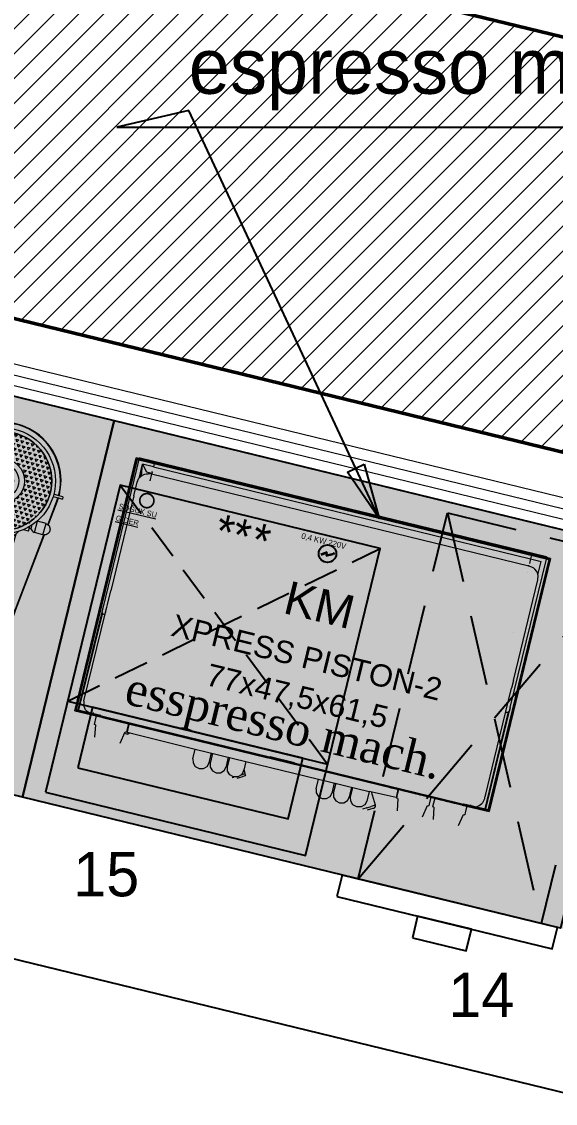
# Model space of a CAD drawing. Header units: millimetres. Extents: x 4980 to 19099, y 3891 to 5773.
# Drawn here: x 6408.5 to 6504.9, y 5192 to 5387.2 of the extents above; entities that cross this region are included whole.
import ezdxf

# ---------------------------------------------------------------- set-up
doc = ezdxf.new("R2010")
doc.units = ezdxf.units.MM
doc.linetypes.add('DASHED', pattern=[19.05, 12.7, -6.35])
doc.linetypes.add('DASHED2', pattern=[9.525, 6.35, -3.175])
for name, color, linetype, lineweight, true_color in [('02_07 Technische Geräte.Schärf_Stift_Nr__255', 7, 'Continuous', 20, 0x242424), ('Kitc-031 Müsteri Mevcut_Stift_Nr__30', 7, 'Continuous', 20, 0xfe7e00), ('no3_yazi tefris_Stift_Nr__152', 7, 'Continuous', 20, 0x0051a4)]:
    doc.layers.add(name, color=color, linetype=linetype, lineweight=lineweight, true_color=true_color)
for name, color, linetype, lineweight in [('a duvar', 84, 'Continuous', 50), ('no3_ahsap kesit on', 40, 'Continuous', 20), ('no3_duvar tarama', 253, 'Continuous', 9), ('no3_kutu profil gorunus', 8, 'Continuous', 18), ('TES_SU', 150, 'Continuous', 25)]:
    doc.layers.add(name, color=color, linetype=linetype, lineweight=lineweight)
for name, color, linetype in [('Kıtc-002 Çizgi', 7, 'Continuous'), ('Kıtc-008 Rakam', 1, 'Continuous'), ('Kıtc-016 Su Tes Yazı 001', 5, 'Continuous'), ('Kıtc-019 Su Tes İşaretler', 5, 'Continuous')]:
    doc.layers.add(name, color=color, linetype=linetype)
doc.styles.add('ERSTELLTER_STIL_2', font='verdana.ttf')
doc.styles.add('ERSTELLTER_STIL_4', font='georgia.ttf')
doc.styles.get("Standard").update_dxf_attribs({"font": 'stylu.ttf', "height": 10})
doc.dimstyles.new('ISO-25', dxfattribs={"dimtxt": 2.5, "dimasz": 5, "dimexe": 1.25, "dimexo": 0.625, "dimtad": 1, "dimdec": 0, "dimtxsty": 'Standard', "dimblk": 'ARCHTICK', "dimcen": 2.5, "dimclrd": 256, "dimclre": 256, "dimclrt": 256, "dimadec": 0, "dimazin": 0, "dimtfac": 1, "dimtdec": 0, "dimtmove": 0, "dimatfit": 3, "dimldrblk": 'ARCHTICK', "dimfxl": 1, "dimlwd": -1, "dimlwe": -1, "dimarcsym": 0})
pattern_1 = [(360, (-28960.63575, -59910.937841), (0, 0.009999999998), [])]

# ---------------------------------------------------------------- blocks, each defined once
blk = doc.blocks.new('espresso')
at = {"layer": 'Kitc-031 Müsteri Mevcut_Stift_Nr__30', "linetype": 'Continuous'}
h = blk.add_hatch(dxfattribs=at)
h.set_pattern_fill('4BGESTRICHELT', color=256, scale=100, style=0, pattern_type=2)
h.set_pattern_definition(pattern_1)
h.paths.add_polyline_path([(-34972.37, -61414.14), (-34941.63, -61414.14), (-34941.63, -61414.03), (-34972.37, -61414.03)])
h = blk.add_hatch(dxfattribs=at)
h.set_pattern_fill('4BGESTRICHELT', color=256, scale=100, style=0, pattern_type=2)
h.set_pattern_definition(pattern_1)
h.paths.add_polyline_path([(-34936.38, -61414.14), (-34905.63, -61414.14), (-34905.63, -61414.03), (-34936.38, -61414.03)])
at = {"layer": '02_07 Technische Geräte.Schärf_Stift_Nr__255', "linetype": 'Continuous'}
for p, q in [((-34973.27, -61415.71), (-34972.89, -61417.9)), ((-34968.16, -61417.9), (-34967.77, -61415.71)), ((-34954.72, -61417.51), (-34954.72, -61415.71)), ((-34951.72, -61417.51), (-34951.72, -61415.71)), ((-34951.52, -61415.71), (-34951.52, -61417.36)), ((-34948.52, -61417.36), (-34948.52, -61415.71)), ((-34948.32, -61417.51), (-34948.32, -61415.71)), ((-34945.32, -61415.71), (-34945.32, -61417.36)), ((-34931.82, -61417.51), (-34931.82, -61415.71)), ((-34928.82, -61417.36), (-34928.82, -61415.71)), ((-34928.62, -61415.71), (-34928.62, -61417.36)), ((-34925.62, -61417.51), (-34925.62, -61415.71)), ((-34925.42, -61417.51), (-34925.42, -61415.71)), ((-34922.42, -61415.71), (-34922.42, -61417.51)), ((-34920.7, -61417.87), (-34921.95, -61415.71)), ((-34917.07, -61415.71), (-34916.69, -61417.9)), ((-34911.96, -61417.9), (-34911.57, -61415.71)), ((-34910.37, -61415.71), (-34909.99, -61417.9)), ((-34905.26, -61417.9), (-34904.87, -61415.71)), ((-34954.72, -61417.51), (-34954.52, -61418.24)), ((-34954.52, -61418.24), (-34953.97, -61418.78)), ((-34952.47, -61418.78), (-34951.92, -61418.24)), ((-34951.92, -61418.24), (-34951.72, -61417.51)), ((-34951.52, -61417.51), (-34951.52, -61417.36)), ((-34951.52, -61417.51), (-34951.32, -61418.24)), ((-34951.32, -61418.24), (-34950.77, -61418.78)), ((-34949.27, -61418.78), (-34948.72, -61418.24)), ((-34948.72, -61418.24), (-34948.52, -61417.51)), ((-34948.52, -61417.51), (-34948.52, -61417.36)), ((-34948.12, -61418.24), (-34948.32, -61417.51)), ((-34947.57, -61418.78), (-34948.12, -61418.24)), ((-34946.12, -61419.04), (-34945.58, -61418.73)), ((-34945.52, -61418.24), (-34946.07, -61418.78)), ((-34945.58, -61418.73), (-34945.19, -61418.5)), ((-34945.32, -61417.51), (-34945.52, -61418.24)), ((-34945.52, -61418.23), (-34945.09, -61417.98)), ((-34944.9, -61417.87), (-34945.32, -61417.13)), ((-34945.32, -61417.51), (-34945.32, -61417.36)), ((-34945.19, -61418.5), (-34945.04, -61418.42)), ((-34944.9, -61417.87), (-34945.09, -61417.98)), ((-34944.9, -61418.27), (-34945.04, -61418.42)), ((-34944.84, -61418.07), (-34944.9, -61417.87)), ((-34944.84, -61418.07), (-34944.9, -61418.27)), ((-34931.82, -61417.51), (-34931.62, -61418.24)), ((-34931.62, -61418.24), (-34931.07, -61418.78)), ((-34929.57, -61418.78), (-34929.02, -61418.24)), ((-34929.02, -61418.24), (-34928.82, -61417.51)), ((-34928.82, -61417.51), (-34928.82, -61417.36)), ((-34928.62, -61417.51), (-34928.62, -61417.36)), ((-34928.62, -61417.51), (-34928.42, -61418.24)), ((-34928.42, -61418.24), (-34927.87, -61418.78)), ((-34926.37, -61418.78), (-34925.82, -61418.24)), ((-34925.82, -61418.24), (-34925.62, -61417.51)), ((-34925.22, -61418.24), (-34925.42, -61417.51)), ((-34924.67, -61418.78), (-34925.22, -61418.24)), ((-34922.62, -61418.24), (-34923.17, -61418.78)), ((-34922.12, -61418.7), (-34922.84, -61419.11)), ((-34922.42, -61417.51), (-34922.62, -61418.24)), ((-34922.12, -61418.7), (-34921.41, -61418.28)), ((-34921.92, -61419.04), (-34921.38, -61418.73)), ((-34920.89, -61417.98), (-34921.41, -61418.28)), ((-34921.38, -61418.73), (-34920.99, -61418.5)), ((-34920.99, -61418.5), (-34920.84, -61418.42)), ((-34920.7, -61417.87), (-34920.89, -61417.98)), ((-34920.7, -61418.27), (-34920.84, -61418.42)), ((-34920.64, -61418.07), (-34920.7, -61417.87)), ((-34920.7, -61418.27), (-34920.64, -61418.07)), ((-34953.97, -61418.78), (-34953.22, -61418.97)), ((-34953.22, -61418.97), (-34952.47, -61418.78)), ((-34950.77, -61418.78), (-34950.02, -61418.97)), ((-34950.02, -61418.97), (-34949.27, -61418.78)), ((-34946.82, -61418.97), (-34947.57, -61418.78)), ((-34947.04, -61419.11), (-34946.79, -61418.97)), ((-34946.07, -61418.78), (-34946.82, -61418.97)), ((-34931.07, -61418.78), (-34930.32, -61418.97)), ((-34930.32, -61418.97), (-34929.57, -61418.78)), ((-34927.87, -61418.78), (-34927.12, -61418.97)), ((-34927.12, -61418.97), (-34926.37, -61418.78)), ((-34923.92, -61418.97), (-34924.67, -61418.78)), ((-34923.17, -61418.78), (-34923.92, -61418.97))]:
    blk.add_line(p, q, dxfattribs=at)
at = {"layer": 'Kitc-031 Müsteri Mevcut_Stift_Nr__30', "linetype": 'Continuous'}
for p, q in [((-34900.5, -61367.14), (-34977.5, -61367.14)), ((-34977.5, -61367.14), (-34977.5, -61414.14)), ((-34977.3, -61367.34), (-34977.3, -61413.94)), ((-34900.7, -61367.34), (-34977.3, -61367.34)), ((-34977.3, -61367.34), (-34900.7, -61367.34)), ((-34977.3, -61413.94), (-34977.3, -61367.34)), ((-34977.25, -61413.89), (-34977.25, -61367.39)), ((-34977.25, -61367.39), (-34900.75, -61367.39)), ((-34976.82, -61367.02), (-34976.92, -61367.02)), ((-34976.92, -61367.02), (-34976.92, -61367.07)), ((-34976.92, -61394.96), (-34976.92, -61367.07)), ((-34901.32, -61367.02), (-34976.82, -61367.02)), ((-34974.12, -61367.02), (-34974.12, -61368.02)), ((-34904.02, -61367.02), (-34904.02, -61368.02)), ((-34901.22, -61367.02), (-34901.32, -61367.02)), ((-34901.22, -61367.07), (-34901.22, -61367.02)), ((-34901.22, -61367.07), (-34901.22, -61367.12)), ((-34901.22, -61367.16), (-34901.22, -61367.12)), ((-34901.22, -61367.27), (-34901.22, -61367.16)), ((-34901.22, -61367.42), (-34901.22, -61367.27)), ((-34901.22, -61394.98), (-34901.22, -61367.42)), ((-34900.75, -61367.39), (-34900.75, -61413.89)), ((-34900.7, -61413.94), (-34900.7, -61367.34)), ((-34900.7, -61367.34), (-34900.7, -61413.94)), ((-34900.5, -61414.14), (-34900.5, -61367.14)), ((-34975.83, -61370.08), (-34976.12, -61368.02)), ((-34976.12, -61368.02), (-34975.12, -61369.18)), ((-34976.12, -61368.02), (-34976.09, -61370.45)), ((-34976.08, -61370.43), (-34976.12, -61368.02)), ((-34976.12, -61368.02), (-34976.12, -61370.52)), ((-34974.12, -61368.02), (-34976.12, -61368.02)), ((-34975.74, -61369.97), (-34975.32, -61369.65)), ((-34975.32, -61369.65), (-34975.1, -61369.53)), ((-34975.12, -61369.18), (-34974.12, -61369.18)), ((-34975.1, -61369.53), (-34974.72, -61369.42)), ((-34974.33, -61369.38), (-34974.72, -61369.42)), ((-34974.32, -61369.38), (-34974.33, -61369.38)), ((-34974.12, -61369.38), (-34974.32, -61369.38)), ((-34974.12, -61369.18), (-34974.15, -61369.38)), ((-34974.12, -61368.02), (-34904.02, -61368.02)), ((-34974.12, -61368.93), (-34974.12, -61368.89)), ((-34974.12, -61368.93), (-34974.12, -61368.97)), ((-34974.12, -61368.97), (-34974.12, -61369.38)), ((-34974.12, -61369.39), (-34974.12, -61369.38)), ((-34904.02, -61369.38), (-34974.12, -61369.38)), ((-34974.12, -61369.39), (-34974.12, -61370.38)), ((-34904.02, -61368.02), (-34902.02, -61368.02)), ((-34904.02, -61368.02), (-34904.02, -61368.89)), ((-34904.02, -61369.38), (-34904.02, -61369.18)), ((-34903.82, -61369.38), (-34904.02, -61369.38)), ((-34904.02, -61369.38), (-34904.02, -61369.38)), ((-34903.82, -61369.38), (-34903.81, -61369.38)), ((-34903.81, -61369.38), (-34903.82, -61369.38)), ((-34903.42, -61369.42), (-34903.81, -61369.38)), ((-34903.05, -61369.53), (-34903.42, -61369.42)), ((-34903.05, -61369.53), (-34902.82, -61369.65)), ((-34902.4, -61369.97), (-34902.82, -61369.65)), ((-34902.02, -61370.52), (-34902.02, -61368.02)), ((-34976.32, -61371.38), (-34976.17, -61370.61)), ((-34976.32, -61373.94), (-34976.32, -61371.38)), ((-34976.17, -61370.61), (-34976.05, -61370.38)), ((-34976.05, -61370.38), (-34975.74, -61369.97)), ((-34974.12, -61370.38), (-34974.12, -61370.45)), ((-34974.12, -61370.58), (-34974.12, -61370.45)), ((-34904.03, -61370.58), (-34904.02, -61370.58)), ((-34902.09, -61370.38), (-34902.4, -61369.97)), ((-34901.97, -61370.61), (-34902.09, -61370.38)), ((-34901.82, -61371.38), (-34901.97, -61370.61)), ((-34901.82, -61390.07), (-34901.82, -61371.38)), ((-34976.32, -61373.94), (-34976.32, -61391.55)), ((-34903.82, -61381.64), (-34903.82, -61381.64)), ((-34901.82, -61390.07), (-34901.82, -61391.55)), ((-34976.32, -61394.1), (-34976.32, -61391.55)), ((-34901.82, -61398.18), (-34901.82, -61391.55)), ((-34976.92, -61394.98), (-34976.92, -61394.96)), ((-34976.92, -61394.98), (-34976.92, -61394.98)), ((-34976.92, -61395.18), (-34976.92, -61394.98)), ((-34976.91, -61395.52), (-34976.92, -61394.98)), ((-34976.92, -61395.16), (-34976.92, -61395.18)), ((-34976.92, -61413.82), (-34976.92, -61395.18)), ((-34976.32, -61394.6), (-34976.32, -61394.1)), ((-34976.32, -61395.54), (-34976.32, -61394.6)), ((-34901.22, -61394.98), (-34901.23, -61395.52)), ((-34901.22, -61395.18), (-34901.23, -61395.16)), ((-34901.22, -61394.96), (-34901.22, -61394.98)), ((-34901.22, -61394.98), (-34901.22, -61394.98)), ((-34901.22, -61395.18), (-34901.22, -61394.98)), ((-34901.22, -61395.36), (-34901.22, -61395.18)), ((-34976.91, -61395.56), (-34976.91, -61395.52)), ((-34976.91, -61395.6), (-34976.91, -61395.56)), ((-34976.89, -61395.68), (-34976.91, -61395.6)), ((-34976.8, -61395.84), (-34976.89, -61395.68)), ((-34976.87, -61413.82), (-34976.86, -61395.73)), ((-34976.84, -61395.76), (-34976.87, -61413.82)), ((-34976.64, -61395.97), (-34976.8, -61395.84)), ((-34976.54, -61396.01), (-34976.64, -61395.97)), ((-34976.42, -61396.02), (-34976.54, -61396.01)), ((-34976.42, -61396.02), (-34976.32, -61396.02)), ((-34976.32, -61395.54), (-34976.32, -61395.59)), ((-34976.32, -61412.02), (-34976.32, -61395.59)), ((-34901.82, -61396.02), (-34901.72, -61396.02)), ((-34901.61, -61396.01), (-34901.72, -61396.02)), ((-34901.5, -61395.97), (-34901.61, -61396.01)), ((-34901.34, -61395.84), (-34901.5, -61395.97)), ((-34901.26, -61395.68), (-34901.34, -61395.84)), ((-34901.3, -61395.77), (-34901.32, -61413.82)), ((-34901.32, -61413.82), (-34901.32, -61395.8)), ((-34901.27, -61413.82), (-34901.3, -61395.76)), ((-34901.28, -61395.73), (-34901.27, -61413.82)), ((-34901.24, -61395.6), (-34901.26, -61395.68)), ((-34901.23, -61395.56), (-34901.24, -61395.6)), ((-34901.23, -61395.52), (-34901.23, -61395.56)), ((-34901.22, -61413.92), (-34901.22, -61395.36)), ((-34901.82, -61404.75), (-34901.82, -61398.18)), ((-34901.82, -61411.23), (-34901.82, -61404.75)), ((-34976.32, -61412.02), (-34976.17, -61412.77)), ((-34976.05, -61413.02), (-34976.17, -61412.77)), ((-34902.09, -61413.02), (-34901.97, -61412.77)), ((-34901.97, -61412.77), (-34901.82, -61412.02)), ((-34901.82, -61411.64), (-34901.82, -61411.23)), ((-34901.82, -61411.92), (-34901.82, -61411.64)), ((-34901.82, -61412.02), (-34901.82, -61411.92)), ((-34977.5, -61414.14), (-34972.5, -61414.14)), ((-34977.3, -61413.94), (-34972.7, -61413.94)), ((-34972.7, -61413.94), (-34977.3, -61413.94)), ((-34972.75, -61413.89), (-34977.25, -61413.89)), ((-34976.92, -61413.87), (-34976.92, -61413.82)), ((-34976.92, -61413.91), (-34976.92, -61413.87)), ((-34976.92, -61413.92), (-34976.92, -61413.91)), ((-34976.92, -61413.92), (-34976.91, -61413.97)), ((-34976.91, -61413.97), (-34976.87, -61414.01)), ((-34976.87, -61414.01), (-34976.82, -61414.02)), ((-34974.92, -61414.02), (-34976.82, -61414.02)), ((-34975.63, -61413.52), (-34976.05, -61413.02)), ((-34975.32, -61413.75), (-34975.63, -61413.52)), ((-34974.79, -61413.94), (-34975.32, -61413.75)), ((-34974.92, -61413.9), (-34974.92, -61413.92)), ((-34974.92, -61413.92), (-34974.92, -61414)), ((-34974.85, -61413.92), (-34974.92, -61413.92)), ((-34974.92, -61414.02), (-34974.92, -61414)), ((-34974.92, -61414.02), (-34974.12, -61414.02)), ((-34974.32, -61414.02), (-34974.79, -61413.94)), ((-34974.12, -61413.66), (-34974.12, -61413.62)), ((-34974.12, -61413.96), (-34974.12, -61413.66)), ((-34974.12, -61413.96), (-34904.02, -61413.96)), ((-34904.02, -61413.96), (-34974.12, -61413.96)), ((-34974.12, -61413.96), (-34904.02, -61413.96)), ((-34974.12, -61413.96), (-34974.12, -61413.96)), ((-34974.11, -61413.96), (-34974.12, -61413.96)), ((-34974.12, -61413.96), (-34974.12, -61413.97)), ((-34974.12, -61413.97), (-34974.12, -61414.02)), ((-34974.12, -61413.97), (-34904.02, -61414.02)), ((-34939.07, -61414), (-34974.12, -61414.02)), ((-34967.42, -61414.02), (-34974.12, -61414.02)), ((-34973.52, -61414.02), (-34973.52, -61414.33)), ((-34973.52, -61414.33), (-34973.52, -61415.71)), ((-34972.37, -61414.14), (-34972.37, -61414.03)), ((-34941.63, -61414.03), (-34972.37, -61414.03)), ((-34972.37, -61414.14), (-34941.63, -61414.14)), ((-34968.59, -61413.96), (-34968.99, -61413.96)), ((-34967.52, -61414.02), (-34967.52, -61414.33)), ((-34967.52, -61414.33), (-34967.52, -61415.36)), ((-34967.42, -61414.02), (-34967.42, -61415.07)), ((-34967.42, -61414.02), (-34919.15, -61414.02)), ((-34954.72, -61414.02), (-34954.72, -61414.01)), ((-34945.32, -61414.02), (-34945.32, -61414)), ((-34941.63, -61414.14), (-34941.63, -61414.03)), ((-34941.5, -61414.14), (-34936.5, -61414.14)), ((-34941.3, -61413.94), (-34936.7, -61413.94)), ((-34936.7, -61413.94), (-34941.3, -61413.94)), ((-34936.75, -61413.89), (-34941.25, -61413.89)), ((-34936.38, -61414.14), (-34936.38, -61414.03)), ((-34905.63, -61414.03), (-34936.38, -61414.03)), ((-34936.38, -61414.14), (-34905.63, -61414.14)), ((-34931.82, -61414.02), (-34931.82, -61414)), ((-34922.42, -61414.02), (-34922.42, -61414.01)), ((-34919.15, -61414.12), (-34919.15, -61414.02)), ((-34919.15, -61414.02), (-34919.11, -61414.02)), ((-34919.11, -61414.12), (-34919.15, -61414.12)), ((-34919.11, -61414.02), (-34918.98, -61414.02)), ((-34918.98, -61414.12), (-34919.11, -61414.12)), ((-34918.98, -61414.02), (-34918.8, -61414.02)), ((-34918.8, -61414.12), (-34918.98, -61414.12)), ((-34918.95, -61414.12), (-34918.95, -61414.17)), ((-34918.92, -61414.17), (-34918.95, -61414.17)), ((-34918.87, -61414.17), (-34918.92, -61414.17)), ((-34918.75, -61414.17), (-34918.87, -61414.17)), ((-34918.8, -61414.02), (-34913.98, -61414.02)), ((-34913.97, -61414.12), (-34918.8, -61414.12)), ((-34918.62, -61414.17), (-34918.75, -61414.17)), ((-34918.61, -61414.17), (-34918.62, -61414.17)), ((-34916.68, -61414.17), (-34918.61, -61414.17)), ((-34917.42, -61414.17), (-34917.42, -61415.07)), ((-34917.32, -61414.01), (-34917.32, -61414.02)), ((-34917.32, -61414.17), (-34917.32, -61414.33)), ((-34917.32, -61414.33), (-34917.32, -61415.36)), ((-34916.64, -61414.17), (-34916.68, -61414.17)), ((-34916.61, -61414.17), (-34916.64, -61414.17)), ((-34916.61, -61414.12), (-34916.61, -61414.17)), ((-34916.33, -61414.12), (-34916.33, -61414.17)), ((-34916.3, -61414.17), (-34916.33, -61414.17)), ((-34916.25, -61414.17), (-34916.3, -61414.17)), ((-34916.13, -61414.17), (-34916.25, -61414.17)), ((-34916, -61414.17), (-34916.13, -61414.17)), ((-34915.99, -61414.17), (-34916, -61414.17)), ((-34914.39, -61414.17), (-34915.99, -61414.17)), ((-34914.38, -61414.17), (-34914.39, -61414.17)), ((-34914.25, -61414.17), (-34914.38, -61414.17)), ((-34914.25, -61414.17), (-34914.24, -61414.17)), ((-34914.13, -61414.17), (-34914.24, -61414.17)), ((-34914.07, -61414.17), (-34914.13, -61414.17)), ((-34914.04, -61414.17), (-34914.07, -61414.17)), ((-34914.04, -61414.12), (-34914.04, -61414.17)), ((-34913.97, -61414.02), (-34913.98, -61414.02)), ((-34913.97, -61414.12), (-34913.97, -61414.02)), ((-34913.97, -61414.02), (-34913.97, -61414.02)), ((-34913.97, -61414.02), (-34913.14, -61414.02)), ((-34913.14, -61414.12), (-34913.97, -61414.12)), ((-34913.76, -61414.12), (-34913.76, -61414.17)), ((-34913.73, -61414.17), (-34913.76, -61414.17)), ((-34913.69, -61414.17), (-34913.73, -61414.17)), ((-34913.42, -61414.17), (-34913.69, -61414.17)), ((-34913.38, -61414.17), (-34913.42, -61414.17)), ((-34913.35, -61414.17), (-34913.38, -61414.17)), ((-34913.35, -61414.12), (-34913.35, -61414.17)), ((-34913.34, -61414.17), (-34913.35, -61414.17)), ((-34913.29, -61414.17), (-34913.34, -61414.17)), ((-34913.29, -61414.17), (-34913.29, -61414.17)), ((-34913.22, -61414.17), (-34913.29, -61414.17)), ((-34913.21, -61414.17), (-34913.22, -61414.17)), ((-34911.94, -61414.17), (-34913.21, -61414.17)), ((-34913.14, -61414.12), (-34913.14, -61414.02)), ((-34913.14, -61414.02), (-34911, -61414.02)), ((-34911, -61414.12), (-34913.14, -61414.12)), ((-34911.93, -61414.17), (-34911.94, -61414.17)), ((-34911.8, -61414.17), (-34911.93, -61414.17)), ((-34911.68, -61414.17), (-34911.8, -61414.17)), ((-34911.63, -61414.17), (-34911.68, -61414.17)), ((-34911.6, -61414.17), (-34911.63, -61414.17)), ((-34911.6, -61414.12), (-34911.6, -61414.17)), ((-34911.4, -61414.12), (-34911.4, -61414.17)), ((-34911.37, -61414.17), (-34911.4, -61414.17)), ((-34911.31, -61414.17), (-34911.37, -61414.17)), ((-34911.32, -61414.02), (-34911.32, -61414.02)), ((-34911.32, -61414.17), (-34911.32, -61414.33)), ((-34911.32, -61414.33), (-34911.32, -61415.36)), ((-34911.28, -61414.17), (-34911.31, -61414.17)), ((-34911.28, -61414.12), (-34911.28, -61414.17)), ((-34911.26, -61414.17), (-34911.28, -61414.17)), ((-34911.22, -61414.17), (-34911.26, -61414.17)), ((-34910.79, -61414.17), (-34911.22, -61414.17)), ((-34911, -61414.12), (-34911, -61414.02)), ((-34911, -61414.02), (-34909.59, -61414.02)), ((-34909.59, -61414.12), (-34911, -61414.12)), ((-34910.79, -61414.12), (-34910.79, -61414.17)), ((-34910.44, -61414.17), (-34910.79, -61414.17)), ((-34910.62, -61414.02), (-34910.62, -61414.02)), ((-34910.62, -61414.17), (-34910.62, -61414.33)), ((-34910.62, -61414.33), (-34910.62, -61415.71)), ((-34910.44, -61414.12), (-34910.44, -61414.17)), ((-34910.16, -61414.17), (-34910.44, -61414.17)), ((-34910.16, -61414.12), (-34910.16, -61414.17)), ((-34909.8, -61414.17), (-34910.16, -61414.17)), ((-34909.8, -61414.12), (-34909.8, -61414.17)), ((-34909.63, -61414.17), (-34909.8, -61414.17)), ((-34909.62, -61414.17), (-34909.63, -61414.17)), ((-34909.48, -61414.17), (-34909.62, -61414.17)), ((-34909.59, -61414.12), (-34909.59, -61414.02)), ((-34909.59, -61414.02), (-34907.33, -61414.02)), ((-34907.33, -61414.12), (-34909.59, -61414.12)), ((-34909.37, -61414.17), (-34909.48, -61414.17)), ((-34909.31, -61414.17), (-34909.37, -61414.17)), ((-34909.29, -61414.17), (-34909.31, -61414.17)), ((-34909.28, -61414.12), (-34909.28, -61414.17)), ((-34909.01, -61414.12), (-34909.01, -61414.17)), ((-34908.6, -61414.17), (-34909.01, -61414.17)), ((-34908.6, -61414.12), (-34908.6, -61414.17)), ((-34908.59, -61414.17), (-34908.6, -61414.17)), ((-34908.54, -61414.17), (-34908.59, -61414.17)), ((-34908.47, -61414.17), (-34908.54, -61414.17)), ((-34908.46, -61414.17), (-34908.47, -61414.17)), ((-34907.66, -61414.17), (-34908.46, -61414.17)), ((-34907.65, -61414.17), (-34907.66, -61414.17)), ((-34907.52, -61414.17), (-34907.65, -61414.17)), ((-34907.4, -61414.17), (-34907.52, -61414.17)), ((-34907.35, -61414.17), (-34907.4, -61414.17)), ((-34907.32, -61414.17), (-34907.35, -61414.17)), ((-34907.33, -61414.12), (-34907.33, -61414.02)), ((-34907.33, -61414.02), (-34907.29, -61414.02)), ((-34907.29, -61414.12), (-34907.33, -61414.12)), ((-34907.32, -61414.12), (-34907.32, -61414.17)), ((-34907.29, -61414.02), (-34907.16, -61414.02)), ((-34907.16, -61414.12), (-34907.29, -61414.12)), ((-34907.16, -61414.02), (-34906.98, -61414.02)), ((-34906.98, -61414.12), (-34907.16, -61414.12)), ((-34907.12, -61414.12), (-34907.12, -61414.17)), ((-34907.09, -61414.17), (-34907.12, -61414.17)), ((-34907.04, -61414.17), (-34907.09, -61414.17)), ((-34906.92, -61414.17), (-34907.04, -61414.17)), ((-34906.98, -61414.02), (-34905.53, -61414.02)), ((-34905.52, -61414.12), (-34906.98, -61414.12)), ((-34906.79, -61414.17), (-34906.92, -61414.17)), ((-34906.78, -61414.17), (-34906.79, -61414.17)), ((-34905.8, -61414.17), (-34906.78, -61414.17)), ((-34905.76, -61414.17), (-34905.8, -61414.17)), ((-34905.73, -61414.17), (-34905.76, -61414.17)), ((-34905.73, -61414.12), (-34905.73, -61414.17)), ((-34905.63, -61414.14), (-34905.63, -61414.03)), ((-34905.52, -61414.02), (-34905.53, -61414.02)), ((-34904.02, -61414.02), (-34905.52, -61414.02)), ((-34905.52, -61414.12), (-34905.52, -61414.02)), ((-34905.5, -61414.14), (-34900.5, -61414.14)), ((-34905.3, -61413.94), (-34900.7, -61413.94)), ((-34900.7, -61413.94), (-34905.3, -61413.94)), ((-34900.75, -61413.89), (-34905.25, -61413.89)), ((-34904.62, -61414.02), (-34904.62, -61414.33)), ((-34904.62, -61414.33), (-34904.62, -61415.36)), ((-34904.02, -61413.73), (-34904.02, -61414.02)), ((-34904.02, -61414.02), (-34903.22, -61414.02)), ((-34903.35, -61413.94), (-34903.82, -61414.02)), ((-34903.35, -61413.94), (-34902.82, -61413.75)), ((-34903.22, -61413.92), (-34903.29, -61413.92)), ((-34903.22, -61413.9), (-34903.22, -61413.92)), ((-34903.22, -61413.92), (-34903.22, -61414)), ((-34903.22, -61414.02), (-34903.22, -61414)), ((-34901.32, -61414.02), (-34903.22, -61414.02)), ((-34902.82, -61413.75), (-34902.52, -61413.52)), ((-34902.52, -61413.52), (-34902.09, -61413.02)), ((-34901.32, -61414.02), (-34901.27, -61414.01)), ((-34901.27, -61414.01), (-34901.24, -61413.97)), ((-34901.24, -61413.97), (-34901.22, -61413.92)), ((-34973.27, -61415.71), (-34973.52, -61415.71)), ((-34967.37, -61416.02), (-34967.83, -61416.02)), ((-34967.77, -61415.71), (-34967.52, -61415.71)), ((-34967.52, -61415.36), (-34967.52, -61415.71)), ((-34967.42, -61415.07), (-34967.42, -61415.64)), ((-34967.42, -61415.64), (-34954.72, -61415.71)), ((-34967.28, -61416.02), (-34967.37, -61416.02)), ((-34967.27, -61416.02), (-34967.28, -61416.02)), ((-34967.2, -61416.01), (-34967.27, -61416.02)), ((-34967.2, -61416.01), (-34967.16, -61415.97)), ((-34966.8, -61415.69), (-34967.18, -61415.92)), ((-34967.16, -61415.97), (-34967.17, -61415.92)), ((-34967.17, -61415.92), (-34967.17, -61415.92)), ((-34966.8, -61415.69), (-34966.8, -61415.64)), ((-34954.72, -61415.71), (-34945.32, -61415.71)), ((-34945.32, -61415.71), (-34931.82, -61415.71)), ((-34931.82, -61415.71), (-34922.42, -61415.71)), ((-34925.42, -61416.28), (-34925.62, -61415.94)), ((-34917.42, -61415.64), (-34922.42, -61415.71)), ((-34917.42, -61415.07), (-34917.42, -61415.64)), ((-34917.32, -61415.36), (-34917.32, -61415.71)), ((-34917.07, -61415.71), (-34917.32, -61415.71)), ((-34911.57, -61415.71), (-34911.32, -61415.71)), ((-34911.32, -61415.36), (-34911.32, -61415.71)), ((-34910.37, -61415.71), (-34910.62, -61415.71)), ((-34904.87, -61415.71), (-34904.62, -61415.71)), ((-34904.62, -61415.36), (-34904.62, -61415.71))]:
    blk.add_line(p, q, dxfattribs=at)
at = {"layer": 'Kitc-031 Müsteri Mevcut_Stift_Nr__30', "linetype": 'Continuous', "flags": 128}
for points in [[(-34977.5, -61367.14), (-34900.5, -61367.14), (-34900.5, -61414.14), (-34977.5, -61414.14)], [(-34900.5, -61367.14), (-34900.5, -61414.14), (-34977.5, -61414.14), (-34977.5, -61367.14)], [(-34900.5, -61367.14), (-34900.5, -61414.14), (-34977.5, -61414.14), (-34977.5, -61367.14)]]:
    blk.add_lwpolyline(points, close=True, dxfattribs=at)
at = {"layer": 'Kitc-031 Müsteri Mevcut_Stift_Nr__30', "linetype": 'Continuous', "insert": (-34939.07, -61404.78), "char_height": 6, "width": 63.3712, "attachment_point": 8, "rotation": 360, "line_spacing_factor": 1.075425, "style": 'ERSTELLTER_STIL_2'}
blk.add_mtext('\\A1;{\\fArial|b0|i0|c0|p38;KM\\P\\fArial|b0|i0|c0|p38;\\H0.666667x;XPRESS PISTON-2\\P\\fArial|b0|i0|c0|p38;77x47,5x61,5}', dxfattribs=at)
at = {"layer": 'no3_yazi tefris_Stift_Nr__152', "linetype": 'Continuous', "insert": (-34969.39, -61404.76), "char_height": 6, "width": 117.674, "attachment_point": 1, "line_spacing_factor": 1.73289, "style": 'ERSTELLTER_STIL_4'}
blk.add_mtext('\\A1;{\\fGeorgia|b0|i0|c0|p22;esspresso mach.\\P}', dxfattribs=at)
blk = doc.blocks.new('A$C2A606382')
at = {"layer": 'Kıtc-002 Çizgi', "color": 254, "linetype": 'DASHED'}
for p, q in [((68, 37), (0, 3)), ((0, 37), (68, 3))]:
    blk.add_line(p, q, dxfattribs=at)
at = {"layer": 'Kıtc-002 Çizgi'}
for points in [[(72, 40), (72, 0), (68, 0), (68, 40)], [(76, 25), (76, 15), (72, 15), (72, 25)]]:
    blk.add_lwpolyline(points, close=True, dxfattribs=at)
at = {"layer": 'Kıtc-002 Çizgi', "color": 254, "linetype": 'DASHED'}
blk.add_lwpolyline([(68, 3), (68, 37), (0, 37), (0, 3)], close=True, dxfattribs=at)
blk = doc.blocks.new('v-sg')
at = {"layer": 'TES_SU', "linetype": 'Continuous', "const_width": 1.2}
blk.add_lwpolyline([(-5, 0, 1), (5, 0, 1)], format="xyb", close=True, dxfattribs=at)
blk = doc.blocks.new('A$C2B30799A')
at = {"layer": 'Kıtc-002 Çizgi', "color": 1}
for p, q in [((1.45, 1.83), (0.48, 1.15)), ((0.5, 1.11), (1.4, 1.74)), ((1.4, 1.74), (1.45, 1.16)), ((1.5, 1.25), (1.45, 1.83)), ((1.45, 1.16), (2.62, 1.76)), ((2.59, 1.81), (1.5, 1.25)), ((2.83, 1.9), (2.54, 1.89)), ((2.54, 1.89), (2.59, 1.82)), ((2.59, 1.82), (2.67, 1.68)), ((2.62, 1.76), (2.59, 1.81)), ((2.83, 1.9), (2.67, 1.68))]:
    blk.add_line(p, q, dxfattribs=at)
blk.add_circle((1.58, 1.58), 1.58, dxfattribs=at)
blk = doc.blocks.new('A$C4DAE0E02')
at = {"layer": 'Kıtc-002 Çizgi', "color": 253, "linetype": 'DASHED2'}
for points in [[(0, 57), (48.3, 16.91)], [(0, 16.91), (48.3, 57)]]:
    blk.add_lwpolyline(points, dxfattribs=at)
at = {"layer": 'Kıtc-002 Çizgi'}
for points in [[(0, 0), (48.3, 0), (48.3, 57), (0, 57)], [(4.59, 5.64), (43.71, 5.64), (43.71, 16.91), (4.59, 16.91)]]:
    blk.add_lwpolyline(points, close=True, dxfattribs=at)
blk.add_lwpolyline([(0, 16.91), (48.3, 16.91)], dxfattribs=at)
at = {"lineweight": -2}
blk.add_blockref('A$C2B30799A', (37.7, 52.26), dxfattribs=at)
at = {"layer": 'Kıtc-019 Su Tes İşaretler', "linetype": 'Continuous', "xscale": 0.2549349402009376, "yscale": 0.2549349402009376, "zscale": 0.2549349402009376}
blk.add_blockref('v-sg', (5.32, 55.43), dxfattribs=at)
at = {"layer": 'Kıtc-002 Çizgi'}
for s, p in [('**', (18.76, 50.35)), ('*', (25.46, 50.35))]:
    blk.add_text(s, height=6, dxfattribs=at).set_placement(p)
at = {"layer": 'Kıtc-002 Çizgi', "color": 1}
blk.add_text('0,4 KW 220V', height=1.05, dxfattribs=at).set_placement((33.96, 55.37))
at = {"layer": 'Kıtc-016 Su Tes Yazı 001', "lineweight": 5, "char_height": 1, "attachment_point": 1}
for s, insert in [('{\\L\\C5;SOĞUK SU}', (0.64, 53.8)), ('{\\L\\C5;GİDER}', (0.64, 51.59))]:
    blk.add_mtext_dynamic_manual_height_columns(s, width=14.9424, gutter_width=50, heights=[0], dxfattribs=dict(at, insert=insert))
blk = doc.blocks.new('_ClosedBlank')
at = {"color": 0, "linetype": 'ByBlock', "lineweight": -2}
for p, q in [((-1, 0.167), (0, 0)), ((-1, 0.167), (-1, -0.167)), ((0, 0), (-1, -0.167))]:
    blk.add_line(p, q, dxfattribs=at)
blk = doc.blocks.new('*D210')
at = {"transparency": 16777216}
for p, q in [((6291.89, 5275.01), (6284.95, 5246.51)), ((6294.96, 5245.36), (7067.26, 5057.42)), ((7083.62, 5082.34), (7076.68, 5053.84))]:
    blk.add_line(p, q, dxfattribs=at)
at = {"layer": 'Defpoints', "color": 0, "transparency": 16777216}
for p in [(6292.04, 5275.62, -0.53), (7083.77, 5082.94, -0.53), (7076.98, 5055.05)]:
    blk.add_point(p, dxfattribs=at)
at = {"transparency": 16777216, "xscale": 10, "yscale": 10, "zscale": 10}
for p, rotation in [((6285.25, 5247.73), 166.3224590213279), ((7076.98, 5055.05), 346.3224590213279)]:
    blk.add_blockref('_ClosedBlank', p, dxfattribs=dict(at, rotation=rotation))
at = {"transparency": 16777216, "insert": (6683.06, 5159.37), "char_height": 10, "attachment_point": 5, "rotation": 346.3225}
blk.add_mtext('815', dxfattribs=at)
blk = doc.blocks.new('A$C1C450ED0')
at = {"layer": 'Kitc-031 Müsteri Mevcut_Stift_Nr__30'}
h = blk.add_hatch(dxfattribs=at)
h.set_pattern_fill('TRIANG', color=256, scale=0.1, angle=-15.8109)
h.set_pattern_definition([(44.189136, (5430.4137, 642.2179), (-0.23348019, 0.92344098), [0.47625, -0.47625]), (104.189136, (5430.4137, 642.2179), (-0.91646345, 0.25952071), [0.47625, -0.47625]), (344.189136, (5430.297, 642.67966), (0.68298325, 0.66392027), [0.47625, -0.47625])])
h.paths.add_polyline_path([(8.18, 31.84, 1), (25.34, 26.98, 1)])
h.paths.add_polyline_path([(20.61, 28.32, 1), (12.91, 30.5, 1)], flags=16)
for p, q in [((2.85, 10.83, 8.2), (6.31, 31.19, -25.25)), ((2.94, 10.81, 8.2), (6.41, 31.17, -25.25)), ((24.97, 21.5, -18.11), (26.57, 25.64, -25.25)), ((25.06, 21.43, -18.06), (26.66, 25.61, -25.25)), ((25.94, 26.61, -25.55), (26.88, 26.34, -25.55)), ((26.96, 26.73, -25.55), (26.05, 26.99, -25.55)), ((26.88, 26.34, -25.55), (27.6, 26.13, -25.55)), ((27.71, 26.52, -25.55), (26.96, 26.73, -25.55)), ((27.71, 26.52, -25.55), (27.6, 26.13, -25.55)), ((7.34, 14.48, -25.55), (9.64, 22.61, -25.55)), ((22.54, 20.11, -25.55), (23.11, 22.13, -25.55)), ((24.66, 21.69, -25.55), (23.11, 22.13, -25.55)), ((24.08, 19.67, -25.55), (24.66, 21.69, -25.55)), ((8.87, 19.89, -25.55), (18.49, 17.17, -25.55)), ((16.96, 11.76, -25.55), (19.26, 19.88, -25.55)), ((19.11, 6.24, 8.2), (24.27, 19.66, -14.94)), ((19.2, 6.2, 8.2), (24.37, 19.66, -15)), ((21.47, 20.35, -25.55), (20.58, 20.6, -25.55)), ((21.47, 20.35, -25.55), (21.71, 21.18, -25.55)), ((21.94, 20.77, -25.55), (21.62, 20.86, -25.55)), ((21.94, 20.77, -25.55), (22.13, 21.46, -25.55)), ((24.08, 19.67, -25.55), (22.54, 20.11, -25.55)), ((8.86, 14.35, -25.55), (10.02, 18.47, -25.55)), ((10.02, 18.47, -25.55), (16.76, 16.56, -25.55)), ((16.76, 16.56, -25.55), (15.59, 12.45, -25.55)), ((7.34, 14.48, -25.55), (16.96, 11.76, -25.55)), ((8.16, 14.25, -25.55), (8.15, 14.25, -25.55)), ((8.36, 13.89, -25.55), (9.21, 13.65, -25.55)), ((15.59, 12.45, -25.55), (8.86, 14.35, -25.55)), ((9.57, 13.82, -25.55), (9.58, 13.86, -25.55)), ((14.72, 12.4, -25.55), (14.71, 12.36, -25.55)), ((14.93, 12.03, -25.55), (15.77, 11.79, -25.55)), ((16.14, 11.99, -25.55), (16.14, 11.99, -25.55))]:
    blk.add_line(p, q, dxfattribs=at)
for centre, radius in [((16.76, 29.41, -25.55), 9.6), ((16.76, 29.41, -25.55), 8.91), ((16.76, 29.41, -25.55), 4), ((16.76, 29.41, -25.25), 4), ((16.76, 29.41, -25.25), 4), ((16.76, 29.41, -25.25), 3), ((16.76, 29.41, -25.25), 2), ((16.76, 29.41, -25.25), 1)]:
    blk.add_circle(centre, radius, dxfattribs=at)
at = {"layer": 'Kitc-031 Müsteri Mevcut_Stift_Nr__30', "extrusion": (0, 0, -1)}
blk.add_circle((-16.76, 29.41, 25.96), 8.91, dxfattribs=at)
at = {"layer": 'Kitc-031 Müsteri Mevcut_Stift_Nr__30'}
for centre, radius, start, end in [((16.76, 29.41, -25.25), 10.6, 345.2698, 170.3504), ((16.76, 29.41, -25.25), 10.5, 345.2801, 170.3504), ((16.76, 29.41, -25.25), 10.5, 338.9797, 343.0982), ((16.76, 29.41, -25.25), 10.6, 338.9797, 343.1085), ((-32.41, 11.58, -25.55), 43.47, 12.8383, 15.4217), ((22.95, 21.09, -25.55), 1.05, 80.9076, 85.7665), ((24.38, 20.72, -25.55), 0.979, 59.4781, 74.2657), ((10.28, 21.31, -25.55), 0.319, 194.0273, 290.3379), ((12.85, 15.05, -25.55), 6.45, 101.8554, 112.3961), ((12.56, 15.13, -25.55), 6.45, 35.9822, 46.5229), ((49.28, -11.55, -25.55), 43.47, 132.9566, 135.54), ((22.94, 21.08, -25.55), 1.05, 196.9783, 247.4706), ((24.36, 20.63, -25.55), 0.979, 254.1126, 268.9002), ((18.03, 19.12, -25.55), 0.319, 218.0403, 314.351), ((11.02, 8.52, 8.2), 8.5, 164.1891, 344.1891), ((11.02, 8.52, 8.2), 8.4, 164.1891, 344.1891)]:
    blk.add_arc(centre, radius, start, end, dxfattribs=at)
for centre, major_axis, ratio, start_param, end_param in [((8.44, 14.17, -25.55), (0.289, -0.082), 0.960513, 3.141593, 4.712389), ((9.29, 13.93, -25.55), (0.285, -0.093), 0.960291, 4.752288, 6.219787), ((15.01, 12.31, -25.55), (0.292, -0.071), 0.960291, 3.204991, 4.67249), ((15.85, 12.07, -25.55), (0.289, -0.082), 0.960513, 4.712389, 6.283185)]:
    blk.add_ellipse(centre, major_axis=major_axis, ratio=ratio, start_param=start_param, end_param=end_param, dxfattribs=at)
for points in [[(27.09, 27.33, -25.55), (27.05, 27.13, -25.55), (27.01, 26.93, -25.55), (26.96, 26.73, -25.55)], [(9.97, 21.24, -25.55), (9.97, 21.23, -25.55), (9.97, 21.23, -25.55), (9.97, 21.23, -25.55)], [(10.4, 21.02, -25.55), (10.39, 21.01, -25.55), (10.39, 21.01, -25.55), (10.39, 21.01, -25.55)], [(17.78, 18.92, -25.55), (17.78, 18.92, -25.55), (17.78, 18.92, -25.55), (17.78, 18.92, -25.55)], [(18.25, 18.89, -25.55), (18.25, 18.89, -25.55), (18.25, 18.89, -25.55), (18.25, 18.88, -25.55)]]:
    blk.add_open_spline(points, degree=3, dxfattribs=at)
for points, knots in [([(24.88, 21.57, -25.55), (24.88, 21.57, -25.55), (24.88, 21.57, -25.55), (24.88, 21.57, -25.55), (24.88, 21.57, -25.55), (24.88, 21.57, -25.55), (24.88, 21.57, -25.55), (24.88, 21.57, -25.55), (24.88, 21.57, -25.55), (24.88, 21.57, -25.55), (24.88, 21.57, -25.55), (24.88, 21.57, -25.55), (24.88, 21.56, -25.55), (24.89, 21.56, -25.55), (24.89, 21.56, -25.55), (24.9, 21.55, -25.55), (24.9, 21.55, -25.55), (24.91, 21.55, -25.55), (24.92, 21.54, -25.55), (24.92, 21.54, -25.55)], [-0.7935034, -0.7935034, -0.7935034, -0.7935034, -0.793199, -0.793199, -0.7913153, -0.7913153, -0.786647, -0.786647, -0.775546, -0.775546, -0.6970269, -0.6970269, -0.5353151, -0.5353151, -0.3966174, -0.3966174, -0.2166658, -0.2166658, 0, 0, 0, 0]), ([(24.92, 21.54, -25.55), (24.94, 21.53, -25.55), (24.95, 21.52, -25.55), (24.99, 21.49, -25.55), (25.01, 21.47, -25.55), (25.05, 21.44, -25.55), (25.05, 21.43, -25.55), (25.06, 21.43, -25.55)], [17.867559, 17.867559, 17.867559, 17.867559, 18.35894, 18.35894, 19.256022, 19.256022, 19.594621, 19.594621, 19.594621, 19.594621]), ([(24.39, 19.66, -25.55), (24.39, 19.66, -25.55), (24.38, 19.66, -25.55), (24.37, 19.66, -25.55), (24.37, 19.66, -25.55), (24.36, 19.66, -25.55), (24.35, 19.66, -25.55), (24.35, 19.66, -25.55), (24.35, 19.66, -25.55), (24.34, 19.66, -25.55), (24.34, 19.66, -25.55), (24.34, 19.66, -25.55), (24.34, 19.66, -25.55), (24.34, 19.66, -25.55), (24.34, 19.66, -25.55), (24.34, 19.66, -25.55), (24.34, 19.66, -25.55), (24.34, 19.66, -25.55), (24.34, 19.66, -25.55), (24.34, 19.66, -25.55)], [-1.107949, -1.107949, -1.107949, -1.107949, -0.90301, -0.90301, -0.677496, -0.677496, -0.445618, -0.445618, -0.248104, -0.248104, -0.099958, -0.099958, -0.027719, -0.027719, -0.010484, -0.010484, -0.0037, -0.0037, 0, 0, 0, 0]), ([(24.57, 19.68, -25.55), (24.56, 19.68, -25.55), (24.55, 19.68, -25.55), (24.5, 19.67, -25.55), (24.47, 19.66, -25.55), (24.43, 19.66, -25.55), (24.41, 19.66, -25.55), (24.39, 19.66, -25.55)], [40.455901, 40.455901, 40.455901, 40.455901, 40.7945, 40.7945, 41.691582, 41.691582, 42.182963, 42.182963, 42.182963, 42.182963]), ([(25.06, 21.43, -25.55), (25.08, 21.41, -25.55), (25.09, 21.4, -25.55), (25.13, 21.36, -25.55), (25.15, 21.33, -25.55), (25.19, 21.28, -25.55), (25.2, 21.26, -25.55), (25.24, 21.21, -25.55), (25.25, 21.18, -25.55), (25.28, 21.12, -25.55), (25.29, 21.09, -25.55), (25.32, 21.03, -25.55), (25.33, 21, -25.55), (25.35, 20.94, -25.55), (25.35, 20.91, -25.55), (25.36, 20.84, -25.55), (25.37, 20.8, -25.55), (25.37, 20.72, -25.55), (25.37, 20.68, -25.55), (25.37, 20.6, -25.55), (25.36, 20.56, -25.55), (25.35, 20.48, -25.55), (25.34, 20.44, -25.55), (25.32, 20.37, -25.55), (25.31, 20.33, -25.55), (25.28, 20.26, -25.55), (25.26, 20.22, -25.55), (25.22, 20.15, -25.55), (25.2, 20.12, -25.55), (25.16, 20.05, -25.55), (25.13, 20.02, -25.55), (25.09, 19.97, -25.55), (25.07, 19.95, -25.55), (25.02, 19.9, -25.55), (24.99, 19.88, -25.55), (24.94, 19.84, -25.55), (24.91, 19.82, -25.55), (24.86, 19.79, -25.55), (24.83, 19.78, -25.55), (24.78, 19.75, -25.55), (24.75, 19.74, -25.55), (24.69, 19.71, -25.55), (24.66, 19.7, -25.55), (24.61, 19.69, -25.55), (24.59, 19.68, -25.55), (24.57, 19.68, -25.55)], [19.667586, 19.667586, 19.667586, 19.667586, 20.203899, 20.203899, 21.103727, 21.103727, 22.003555, 22.003555, 22.909172, 22.909172, 23.814788, 23.814788, 24.720405, 24.720405, 25.626022, 25.626022, 26.743415, 26.743415, 27.860809, 27.860809, 28.978203, 28.978203, 30.095596, 30.095596, 31.21299, 31.21299, 32.330384, 32.330384, 33.447777, 33.447777, 34.565171, 34.565171, 35.470788, 35.470788, 36.376404, 36.376404, 37.282021, 37.282021, 38.187637, 38.187637, 39.087466, 39.087466, 39.987294, 39.987294, 40.523606, 40.523606, 40.523606, 40.523606])]:
    blk.add_open_spline(points, degree=3, knots=knots, dxfattribs=at)
blk.add_point((21.65, 21.83, -25.55), dxfattribs=at)

msp = doc.modelspace()

# ---------------------------------------------------------------- hatches: boundary and pattern name
h = msp.add_hatch()
h.set_pattern_fill('AR-CONC', color=6, scale=0.1)
h.set_pattern_definition([(50, (-124.575, -540.396), (18.218467, -1.593909), [1.905, -20.955]), (355, (-124.575, -540.396), (-3.524342, 19.105685), [1.524, -16.76406]), (100.45144, (-123.057, -540.529), (14.694125, 17.511775), [1.619, -17.809024]), (46.1842, (-124.575, -535.316), (27.107904, -4.204233), [2.8575, -31.4325]), (96.63556, (-122.316, -535.667), (23.74041, 24.74261), [2.4285, -26.71356]), (351.18415, (-124.575, -535.316), (23.74041, 24.74261), [2.286, -25.14597]), (21, (-122.035, -536.586), (15.16144, -10.22652), [1.905, -20.955]), (326, (-122.035, -536.586), (6.180203, 18.418797), [1.524, -16.764]), (71.45144, (-120.772, -537.438), (21.341642, 8.192277), [1.619, -17.808994]), (37.5, (-124.575, -540.396), (0.3088603, 8.455504), [0, -16.5608, 0, -17.018, 0, -16.8275]), (7.5, (-124.575, -540.396), (6.681966, 10.0180575), [0, -9.7028, 0, -16.1798, 0, -6.4135]), (327.5, (-130.2394, -540.396), (13.5590595, -0.5728744), [0, -6.35, 0, -19.812, 0, -26.289]), (317.5, (-132.779, -540.396), (14.812918, 2.542649), [0, -8.255, 0, -13.1572, 0, -18.669])])
h.paths.add_polyline_path([(6425.18, 5315.26), (6308.59, 5343.63), (6292.04, 5275.62), (6408.63, 5247.24)])
h.paths.add_polyline_path([(6522.35, 5291.61), (6425.18, 5315.26), (6408.63, 5247.24), (6505.8, 5223.6)])
h.paths.add_polyline_path([(6619.51, 5267.97), (6522.35, 5291.61), (6505.8, 5223.6), (6602.96, 5199.95)])
h.paths.add_polyline_path([(6746, 5237.18), (6619.51, 5267.97), (6602.96, 5199.95), (6729.45, 5169.17)])
h.paths.add_polyline_path([(6912.17, 5194.69), (6784.4, 5225.78), (6769.85, 5166.03), (6895.68, 5135.41), (6897.63, 5134.93)])
h.paths.add_polyline_path([(6877.68, 5148.44), (6878.2, 5148.78), (6878.82, 5148.8), (6879.52, 5148.45), (6880.28, 5147.8), (6881.07, 5146.95), (6881.88, 5146), (6883.04, 5146.47), (6884.14, 5146.86), (6885.11, 5147.09), (6885.89, 5147.08), (6886.43, 5146.77), (6886.74, 5146.23), (6886.84, 5145.55), (6886.74, 5144.81), (6886.49, 5144.12), (6886.09, 5143.56), (6885.57, 5143.22), (6884.95, 5143.19), (6884.25, 5143.54), (6883.49, 5144.19), (6882.7, 5145.04), (6881.88, 5146), (6880.72, 5145.52), (6879.62, 5145.13), (6878.65, 5144.9), (6877.87, 5144.91), (6877.34, 5145.22), (6877.03, 5145.76), (6876.93, 5146.44), (6877.02, 5147.18), (6877.28, 5147.87)], flags=16)
h.paths.add_polyline_path([(6900.53, 5159.33, -1), (6894.21, 5159.33, -1)], flags=16)
h.paths.add_polyline_path([(6895.03, 5159.02), (6897.24, 5159.88), (6897.06, 5158.72), (6899.45, 5159.3), (6899.39, 5159.47), (6899.96, 5159.37), (6899.54, 5159.02), (6899.48, 5159.19), (6896.92, 5158.57), (6897.1, 5159.73), (6895.05, 5158.93)], flags=0)
h.paths.add_polyline_path([(7100.32, 5150.96), (6964.29, 5184.06), (6947.74, 5116.05), (7083.77, 5082.94)])
h.paths.add_polyline_path([(7012.26, 5114.75, -0.414214), (7007.43, 5111.81), (6966.62, 5121.74, -0.414214), (6963.68, 5126.58), (6973.61, 5167.39, -0.414214), (6978.44, 5170.33), (7019.25, 5160.4, -0.414214), (7022.19, 5155.56)], flags=16)
h.paths.add_polyline_path([(6976.06, 5162.16, -1), (6982.44, 5162.16, -1)], flags=0)
h.paths.add_polyline_path([(6964.29, 5184.06), (6912.64, 5196.63), (6896.09, 5128.62), (6947.74, 5116.05)])
h.paths.add_polyline_path([(6863.48, 5164.21), (6891.54, 5157.38), (6893.4, 5165), (6865.33, 5171.83)], flags=24)
at = {"layer": 'no3_duvar tarama'}
h = msp.add_hatch(dxfattribs=at)
h.set_pattern_fill('ANSI31', color=256, style=0)
h.set_pattern_definition([(45, (77489.65, 25972.4954), (-2.24506403, 2.24506403), [])])
h.paths.add_polyline_path([(6398.66, 5335.71), (6403.32, 5388.41), (6398.33, 5390.27), (6399.51, 5395.13), (6397.33, 5395.66), (6401.28, 5412), (6425.58, 5406.11), (6425.11, 5404.17), (6819.56, 5308.55), (6820.12, 5310.64), (6844.33, 5304.61), (6840.4, 5288.39), (6839.03, 5288.72), (6838.14, 5285.06), (6828.71, 5288.16), (6808.58, 5235.95), (6643.1, 5276.22), (6587.51, 5289.75)])

# ---------------------------------------------------------------- linework, layer by layer
at = {"layer": 'a duvar', "elevation": -0.53}
msp.add_lwpolyline([(6398.66, 5335.71), (6403.32, 5388.41), (6398.33, 5390.27), (6399.51, 5395.13), (6397.33, 5395.66), (6401.28, 5412), (6425.58, 5406.11), (6425.11, 5404.17), (6819.56, 5308.55), (6820.12, 5310.64), (6844.33, 5304.61), (6840.4, 5288.39), (6839.03, 5288.72), (6838.14, 5285.06), (6828.71, 5288.16), (6808.58, 5235.95), (6643.1, 5276.22), (6587.51, 5289.75), (6398.66, 5335.71)], dxfattribs=at)
at = {"layer": 'Kıtc-002 Çizgi', "elevation": -0.53}
for points in [[(6308.59, 5343.63), (6425.18, 5315.26), (6408.63, 5247.24), (6292.04, 5275.62)], [(6425.18, 5315.26), (6522.35, 5291.61), (6505.8, 5223.6), (6408.63, 5247.24)]]:
    msp.add_lwpolyline(points, close=True, dxfattribs=at)
at = {"layer": 'no3_ahsap kesit on', "elevation": -0.53}
for points in [[(7103.89, 5153.79), (6303.9, 5348.48)], [(7103.89, 5153.79), (6303.9, 5348.48)], [(7103.47, 5152.05), (6303.48, 5346.73)], [(7103.47, 5152.05), (6303.48, 5346.73)], [(7103.04, 5150.3), (6303.05, 5344.98)]]:
    msp.add_lwpolyline(points, dxfattribs=at)
at = {"layer": 'no3_kutu profil gorunus', "elevation": -0.53}
msp.add_lwpolyline([(7106.26, 5155.28), (6301.27, 5351.18)], dxfattribs=at)

# ---------------------------------------------------------------- block references
msp.add_blockref('A$C1C450ED0', (6388.23, 5274.93, 25.55))
at = {"rotation": 346.3224590216463}
msp.add_blockref('espresso', (54925.5, 56664.71), dxfattribs=at)
at = {"layer": 'Kıtc-002 Çizgi', "lineweight": -2, "rotation": 346.3224590216459}
msp.add_blockref('A$C4DAE0E02', (6412.81, 5248.17), dxfattribs=at)
at = {"layer": 'Kıtc-002 Çizgi', "xscale": -1, "rotation": 76.32245902164621}
msp.add_blockref('A$C2A606382', (6521.31, 5289.81, -0.53), dxfattribs=at)

# ---------------------------------------------------------------- texts
at = {"insert": (6438.66, 5371.19), "char_height": 10, "attachment_point": 7}
msp.add_mtext('espresso makinesi', dxfattribs=at)
at = {"layer": 'Kıtc-008 Rakam', "color": 1}
for s, p in [('15', (6417.81, 5229.35)), ('14', (6485.54, 5207.57))]:
    msp.add_text(s, height=8, dxfattribs=at).set_placement(p)

# ---------------------------------------------------------------- dimensions: what is measured, and where the dimension line sits
dim = msp.add_aligned_dim(p1=(6292.04, 5275.62, -0.53), p2=(7083.77, 5082.94, -0.53), distance=-28.71, dimstyle='ISO-25', override={"dimtxt": 10, "dimasz": 10, "dimgap": 3, "dimblk": 'ClosedBlank', "dimcen": 5, "dimldrblk": 'ClosedBlank', "dimfxl": 0, "dimtfillclr": 256})
dim.commit()
dim.dimension.update_dxf_attribs({"geometry": '*D210', "text_midpoint": (6683.06, 5159.37)})

# ---------------------------------------------------------------- leaders
at = {"annotation_type": 0, "has_hookline": 1, "hookline_direction": 0, "text_width": 117.15}
msp.add_leader([(6473.07, 5297.57), (6438.66, 5371.19), (6425.66, 5368.19), (6435.66, 5368.19)], dimstyle='ISO-25', override={"dimtxt": 10, "dimasz": 10, "dimgap": 3, "dimcen": 5, "dimldrblk": 'ClosedBlank', "dimfxl": 0, "dimtfillclr": 256}, dxfattribs=at)

doc.saveas('drawing.dxf')
